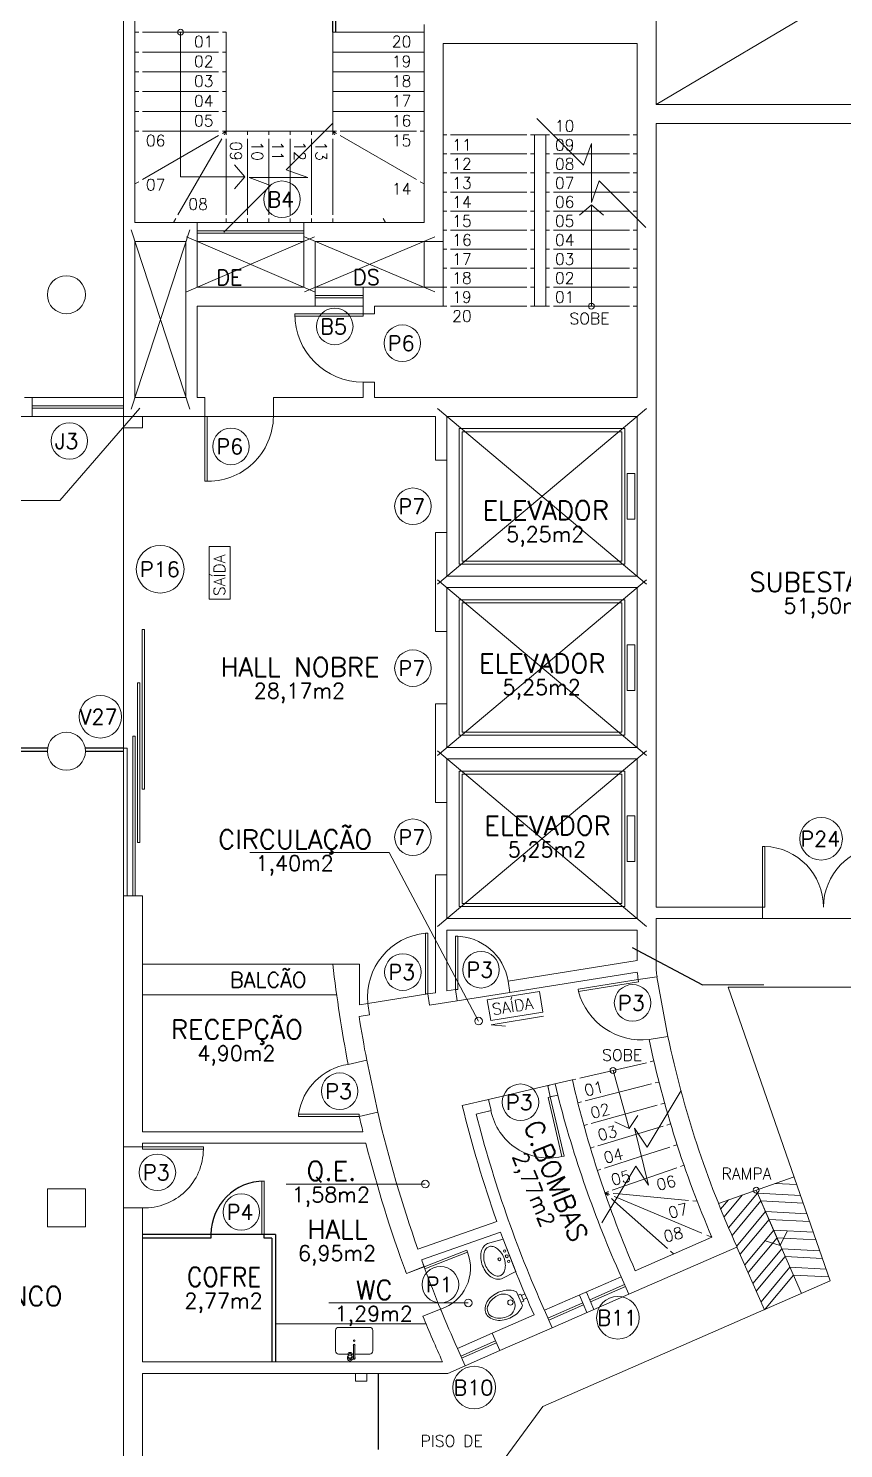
# Model space of a CAD drawing. Extents: x -1057 to 3416, y -340 to 4111.
# Drawn here: x -229.51 to -218.8, y 474.13 to 492.8 of the extents above; entities that cross this region are included whole.
import ezdxf
from ezdxf.enums import TextEntityAlignment as Align

# ---------------------------------------------------------------- set-up
doc = ezdxf.new("R2010")
doc.units = 0
doc.header["$LTSCALE"] = 50
for name, pattern in [('CONTINU', [0]), ('DASHDOT', [1, 0.5, -0.25, 0, -0.25]), ('HIDDEN', [9.525, 6.35, -3.175])]:
    doc.linetypes.add(name, pattern=pattern)
doc.layers.add('0.1', color=8, linetype='Continuous', lineweight=13)
doc.styles.add('80X50', font='romans.shx')
doc.styles.get("Standard").update_dxf_attribs({"font": 'romans.shx'})

# ---------------------------------------------------------------- blocks, each defined once
blk = doc.blocks.new('P60 - parede 25cm')
blk.add_lwpolyline([(-0.725, 0.57), (-0.125, 0.57), (-0.125, 0.6), (-0.725, 0.6)], close=True)
for points in [[(-0.125, 0.63), (-0.125, 0.6), (0.125, 0.6), (0.125, 0.63)], [(-0.125, -0.03), (-0.125, 0), (0.125, 0), (0.125, -0.03)]]:
    blk.add_lwpolyline(points)
at = {"color": 8}
blk.add_arc((-0.154, 0.57), 0.571, 180, 272.8975, dxfattribs=at)
blk = doc.blocks.new('P90 - parede 25cm')
for points in [[(-0.125, 0.93), (-0.125, 0.9), (0.125, 0.9), (0.125, 0.93)], [(-0.125, -0.03), (-0.125, 0), (0.125, 0), (0.125, -0.03)]]:
    blk.add_lwpolyline(points)
blk.add_lwpolyline([(-0.975, 0.03), (-0.125, 0.03), (-0.125, 0), (-0.975, 0)], close=True)
at = {"color": 8}
blk.add_arc((-0.117, 0.042), 0.859, 90.5007, 182.7724, dxfattribs=at)
blk = doc.blocks.new('P80 - parede 25cm')
for points in [[(-0.03, -0.125), (0, -0.125), (0, 0.125), (-0.03, 0.125)], [(0.83, -0.125), (0.8, -0.125), (0.8, 0.125), (0.83, 0.125)]]:
    blk.add_lwpolyline(points)
blk.add_lwpolyline([(0.77, -0.925), (0.77, -0.125), (0.8, -0.125), (0.8, -0.925)], close=True)
at = {"color": 8}
blk.add_arc((0.774, -0.15), 0.775, 178.1408, 269.6698, dxfattribs=at)
blk = doc.blocks.new('P90')
for points in [[(0.075, 0.93), (0.075, 0.9), (-0.075, 0.9), (-0.075, 0.93)], [(0.075, -0.03), (0.075, 0), (-0.075, 0), (-0.075, -0.03)]]:
    blk.add_lwpolyline(points)
blk.add_lwpolyline([(0.975, 0.87), (0.075, 0.87), (0.075, 0.9), (0.975, 0.9)], close=True)
at = {"color": 8}
blk.add_arc((0.075, 0.9), 0.9, 270, 0, dxfattribs=at)
blk = doc.blocks.new('P80')
for points in [[(0, 0.86), (0, 0.83), (0.15, 0.83), (0.15, 0.86)], [(0, 0), (0, 0.03), (0.15, 0.03), (0.15, 0)]]:
    blk.add_lwpolyline(points)
blk.add_lwpolyline([(-0.8, 0.06), (0, 0.06), (0, 0.03), (-0.8, 0.03)], close=True)
at = {"color": 8}
blk.add_arc((-0.025, 0.056), 0.775, 88.1408, 179.6698, dxfattribs=at)
blk = doc.blocks.new('Cuba-emp')
blk.add_lwpolyline([(0.21, 0.248), (0, 0.227), (0, -0.227), (0.21, -0.248, 0.137816), (0.271, -0.231, 0.107041), (0.329, -0.176, 0.080751), (0.364, -0.099, 0.068643), (0.378, -0.001, 0.068643), (0.364, 0.098, 0.080751), (0.329, 0.174, 0.107041), (0.271, 0.23, 0.115752), (0.21, 0.248)], format="xyb")
blk.add_lwpolyline([(0.21, 0.205, -0.131827), (0.25, 0.194, -0.106633), (0.297, 0.151, -0.083482), (0.328, 0.087, -0.072232), (0.341, 0, -0.072232), (0.328, -0.087, -0.083482), (0.297, -0.151, -0.106633), (0.25, -0.194, -0.131827), (0.21, -0.205, -0.131827), (0.17, -0.194, -0.106633), (0.123, -0.151, -0.083482), (0.092, -0.087, -0.072232), (0.079, 0, -0.072232), (0.092, 0.087, -0.083482), (0.123, 0.151, -0.106633), (0.17, 0.194, -0.131827)], format="xyb", close=True)
for centre, radius in [((0.037, -0.002), 0.0193), ((0.037, -0.002), 0.0193), ((0.036, 0.071), 0.0155), ((0.14, -0.001), 0.0198), ((0.036, -0.076), 0.0155)]:
    blk.add_circle(centre, radius)
blk = doc.blocks.new('Vaso')
for points in [[(0.03, -0.05), (0.03, 0), (-0.03, 0), (-0.03, -0.05)], [(0.05, -0.09), (0.05, -0.05), (-0.05, -0.05), (-0.05, -0.09)]]:
    blk.add_lwpolyline(points)
for points in [[(0.183, -0.31, -0.071776), (0.168, -0.413, -0.083144), (0.129, -0.494, -0.106699), (0.065, -0.552, -0.132564), (-0.002, -0.57, -0.132564), (-0.069, -0.552, -0.106699), (-0.133, -0.494, -0.083144), (-0.172, -0.413, -0.071776), (-0.187, -0.31, -0.071776), (-0.172, -0.207, -0.083144), (-0.133, -0.126, -0.060171), (-0.1, -0.09), (0.096, -0.09, -0.060171), (0.129, -0.126, -0.083144), (0.168, -0.207, -0.071776)], [(-0.088, -0.497, 0.2474), (0, -0.541, 0.2474), (0.088, -0.497, 0.197858), (0.152, -0.318, 0.418329), (0, -0.168, 0.418329), (-0.152, -0.318, 0.197858)]]:
    blk.add_lwpolyline(points, format="xyb", close=True)
blk.add_circle((-0.002, -0.22), 0.0352)
blk = doc.blocks.new('ÁREA')
for p in [(0.00005, 0.00376), (0, 0)]:
    blk.add_attdef('COMPARTIMENTO', text='', height=0.0025).set_placement(p, align=Align.CENTER)
at = {"color": 1}
for p in [(-0.00005, -0.00376), (-0.0001, -0.00752)]:
    blk.add_attdef('ÁREA', text='', height=0.002, dxfattribs=at).set_placement(p, align=Align.CENTER)
blk = doc.blocks.new('PIA')
for p, q in [((0, 0.245), (0.044, 0.245)), ((0.01, 0.23), (0.01, 0.06)), ((0.01, 0.215), (0.031, 0.215)), ((0.03, 0.175), (0.01, 0.175))]:
    blk.add_line(p, q)
blk.add_lwpolyline([(-0.01, 0.23), (-0.01, 0.06)])
for points in [[(0.08, 0.173), (0.08, 0.21, 0.133256), (0.078, 0.217, 0.106756), (0.073, 0.223, 0.082828), (0.065, 0.227, 0.071352), (0.055, 0.228, 0.071352), (0.045, 0.227, 0.082828), (0.037, 0.223, 0.106756), (0.032, 0.217, 0.133256), (0.03, 0.21), (0.03, 0.173)], [(-0.01, 0.175), (-0.205, 0.175, 0.414214), (-0.245, 0.135), (-0.245, -0.135, 0.414214), (-0.205, -0.175), (0.205, -0.175, 0.414214), (0.245, -0.135), (0.245, 0.135, 0.414214), (0.205, 0.175), (0.08, 0.175)]]:
    blk.add_lwpolyline(points, format="xyb")
blk.add_lwpolyline([(0.03, 0.173, 0.133256), (0.032, 0.166, 0.106756), (0.037, 0.16, 0.082828), (0.045, 0.157, 0.071352), (0.055, 0.155, 0.071352), (0.065, 0.157, 0.082828), (0.073, 0.16, 0.106756), (0.078, 0.166, 0.133256), (0.08, 0.173, 0.133256), (0.078, 0.179, 0.106756), (0.073, 0.185, 0.082828), (0.065, 0.189, 0.071352), (0.055, 0.19, 0.071352), (0.045, 0.189, 0.082828), (0.037, 0.185, 0.106756), (0.032, 0.179, 0.133256)], format="xyb", close=True)
at = {"color": 8}
for points in [[(0.046, 0.245, 0.263265), (0.037, 0.23), (0.037, 0.223)], [(0.073, 0.223), (0.073, 0.23, 0.546464), (0.048, 0.246, 0.546464)]]:
    blk.add_lwpolyline(points, format="xyb", dxfattribs=at)
blk.add_lwpolyline([(0.062, 0.165, 0.133256), (0.062, 0.167, 0.106756), (0.06, 0.169, 0.082828), (0.058, 0.17, 0.071352), (0.055, 0.171, 0.071352), (0.052, 0.17, 0.082828), (0.05, 0.169, 0.106756), (0.048, 0.167, 0.133256), (0.047, 0.165, 0.133256), (0.048, 0.163, 0.106756), (0.05, 0.162, 0.082828), (0.052, 0.16, 0.071352), (0.055, 0.16, 0.071352), (0.058, 0.16, 0.082828), (0.06, 0.162, 0.106756), (0.062, 0.163, 0.133256)], format="xyb", close=True, dxfattribs=at)
blk.add_circle((0, 0), 0.01)
for centre, radius, start, end in [((0, 0.23), 0.015, 311.8103, 228.1897), ((0, 0.23), 0.01, 0.0002, 180.0002), ((0.044, 0.255), 0.01, 270, 294.62), ((0, 0.06), 0.01, 180.0001, 0.0001)]:
    blk.add_arc(centre, radius, start, end)
for centre, radius, start, end in [((0.055, 0.23), 0.035, 315.5847, 154.6231), ((0.055, 0.23), 0.035, 205.3769, 224.4153), ((0, 0.06), 0.0125, 143.1301, 36.8699)]:
    blk.add_arc(centre, radius, start, end, dxfattribs=at)

msp = doc.modelspace()

# ---------------------------------------------------------------- linework, layer by layer
at = {"layer": '0.1', "color": 8, "linetype": 'DASHDOT', "ltscale": 0.3}
for p, q in [((-216.218, 494.8), (-221.263, 491.8)), ((-228.163, 490.154), (-227.392, 487.796)), ((-228.163, 487.796), (-227.392, 490.154)), ((-227.433, 489.34), (-225.753, 490.06)), ((-227.433, 490.06), (-225.753, 489.34)), ((-225.886, 489.34), (-224.17, 490.06)), ((-225.886, 490.06), (-224.17, 489.34)), ((-224.138, 487.805), (-221.388, 485.495)), ((-224.138, 485.495), (-221.388, 487.805)), ((-224.138, 485.555), (-221.388, 483.245)), ((-224.138, 483.245), (-221.388, 485.555)), ((-224.138, 483.305), (-221.388, 480.995)), ((-224.138, 480.995), (-221.388, 483.305))]:
    msp.add_line(p, q, dxfattribs=at)
at = {"layer": '0.1', "color": 7}
for p, q in [((-221.263, 494.1), (-221.263, 491.8)), ((-228.263, 493.524), (-228.263, 487.7)), ((-228.113, 493.524), (-228.113, 490.25)), ((-224.313, 492.85), (-224.313, 490.25)), ((-221.513, 492.6), (-224.063, 492.6)), ((-224.063, 492.6), (-224.063, 489.15)), ((-221.513, 492.6), (-221.513, 487.95)), ((-221.263, 491.8), (-215.113, 491.8)), ((-221.263, 491.55), (-216.263, 491.55)), ((-221.263, 491.55), (-221.263, 481.25)), ((-222.863, 491.4), (-222.863, 489.15)), ((-222.663, 491.4), (-222.863, 491.4)), ((-222.713, 491.4), (-222.713, 489.15)), ((-228.113, 490.25), (-227.293, 490.25)), ((-227.293, 490.25), (-227.293, 489.4)), ((-225.893, 490.25), (-225.893, 489.4)), ((-225.893, 490.25), (-224.313, 490.25)), ((-228.113, 490), (-227.443, 490)), ((-228.113, 490), (-228.113, 487.95)), ((-227.443, 490), (-227.443, 487.95)), ((-225.743, 490), (-224.063, 490)), ((-225.743, 490), (-225.743, 489.15)), ((-224.313, 490), (-224.313, 489.4)), ((-227.293, 489.4), (-225.893, 489.4)), ((-225.113, 489.4), (-225.113, 489.05)), ((-225.113, 489.4), (-224.063, 489.4)), ((-227.293, 489.15), (-227.293, 487.95)), ((-227.293, 489.15), (-225.743, 489.15)), ((-225.113, 489.05), (-224.963, 489.05)), ((-224.963, 489.15), (-224.963, 489.05)), ((-224.963, 489.15), (-224.063, 489.15)), ((-222.863, 489.15), (-222.713, 489.15)), ((-224.963, 488.15), (-225.113, 488.15)), ((-225.113, 488.15), (-225.113, 487.95)), ((-224.963, 488.15), (-224.963, 487.95)), ((-228.113, 487.95), (-227.443, 487.95)), ((-227.293, 487.95), (-227.193, 487.95)), ((-227.193, 487.95), (-227.193, 487.7)), ((-226.293, 487.7), (-226.293, 487.95)), ((-226.293, 487.95), (-225.113, 487.95)), ((-224.963, 487.95), (-221.513, 487.95)), ((-228.263, 487.7), (-227.193, 487.7)), ((-226.293, 487.7), (-224.163, 487.7)), ((-224.163, 487.7), (-224.163, 487.125)), ((-224.013, 487.7), (-224.013, 487.125)), ((-224.013, 487.7), (-221.513, 487.7)), ((-221.513, 487.7), (-221.513, 485.6)), ((-224.163, 487.125), (-224.013, 487.125)), ((-224.013, 486.175), (-224.163, 486.175)), ((-224.163, 486.175), (-224.163, 484.875)), ((-224.013, 486.175), (-224.013, 485.6)), ((-224.013, 485.6), (-221.513, 485.6)), ((-224.013, 485.45), (-221.513, 485.45)), ((-224.013, 485.45), (-224.013, 484.875)), ((-221.513, 485.45), (-221.513, 483.35)), ((-224.163, 484.875), (-224.013, 484.875)), ((-224.013, 483.925), (-224.163, 483.925)), ((-224.163, 483.925), (-224.163, 482.625)), ((-224.013, 483.925), (-224.013, 483.35)), ((-224.013, 483.35), (-221.513, 483.35)), ((-224.013, 483.2), (-221.513, 483.2)), ((-224.013, 483.2), (-224.013, 482.625)), ((-221.513, 483.2), (-221.513, 481.1)), ((-224.163, 482.625), (-224.013, 482.625)), ((-224.013, 481.675), (-224.163, 481.675)), ((-224.163, 481.675), (-224.163, 480.126)), ((-224.013, 481.675), (-224.013, 481.1)), ((-228.013, 481.4), (-228.263, 481.4)), ((-228.263, 481.4), (-228.263, 478.1)), ((-228.013, 481.4), (-228.013, 478.3)), ((-219.863, 481.25), (-221.263, 481.25)), ((-219.863, 481.25), (-219.863, 481.1)), ((-224.013, 481.1), (-221.513, 481.1)), ((-221.263, 481.1), (-221.263, 480.416)), ((-219.863, 481.1), (-221.263, 481.1)), ((-224.013, 480.95), (-221.513, 480.95)), ((-224.013, 480.95), (-224.013, 480.15)), ((-221.513, 480.95), (-221.513, 480.55)), ((-225.512, 480.5), (-225.163, 480.5)), ((-225.163, 480.5), (-225.163, 479.966)), ((-223.208, 480.279), (-221.513, 480.55)), ((-223.184, 480.131), (-223.208, 480.279)), ((-223.184, 480.131), (-221.513, 480.398)), ((-221.498, 480.299), (-221.251, 480.337)), ((-224.263, 480.11), (-224.163, 480.126)), ((-224.263, 480.11), (-224.239, 479.962)), ((-224.013, 480.15), (-223.899, 480.168)), ((-223.876, 480.02), (-223.899, 480.168)), ((-225.163, 479.966), (-225.053, 479.984)), ((-225.053, 479.984), (-225.029, 479.836)), ((-224.239, 479.962), (-223.876, 480.02)), ((-225.166, 479.814), (-225.029, 479.836)), ((-221.356, 479.512), (-221.108, 479.549)), ((-225.31, 479.185), (-225.066, 479.242)), ((-222.364, 478.98), (-222.687, 478.905)), ((-222.653, 478.758), (-222.687, 478.905)), ((-222.556, 478.781), (-222.653, 478.758)), ((-222.556, 478.781), (-222.59, 478.927)), ((-223.466, 478.723), (-223.81, 478.643)), ((-223.432, 478.577), (-223.466, 478.723)), ((-225.164, 478.5), (-224.92, 478.557)), ((-223.432, 478.577), (-223.627, 478.532)), ((-225.116, 478.3), (-228.013, 478.3)), ((-228.013, 478.1), (-228.263, 478.1)), ((-228.013, 478.15), (-228.013, 478.1)), ((-225.078, 478.15), (-228.013, 478.15)), ((-229.263, 477.05), (-229.263, 477.55)), ((-228.763, 477.55), (-229.263, 477.55)), ((-228.763, 477.05), (-228.763, 477.55)), ((-228.263, 477.3), (-228.013, 477.3)), ((-228.263, 477.3), (-228.263, 465.2)), ((-228.013, 477.3), (-228.013, 475.273)), ((-223.357, 477.121), (-224.394, 476.756)), ((-229.263, 477.05), (-228.763, 477.05)), ((-223.306, 476.98), (-224.344, 476.615)), ((-221.538, 476.472), (-220.53, 476.913)), ((-221.621, 476.163), (-220.2, 476.784)), ((-224.311, 476.526), (-224.545, 476.436)), ((-221.721, 476.392), (-221.621, 476.163)), ((-224.328, 475.876), (-224.095, 475.967)), ((-223.416, 475.651), (-222.867, 475.891)), ((-222.729, 475.952), (-222.629, 475.722)), ((-223.416, 475.651), (-223.316, 475.422)), ((-223.316, 475.422), (-222.629, 475.722)), ((-223.875, 475.451), (-223.774, 475.222)), ((-224.069, 475.273), (-228.013, 475.273)), ((-224, 475.123), (-228.013, 475.123)), ((-228.013, 475.123), (-228.013, 468.35)), ((-224, 475.123), (-223.774, 475.222))]:
    msp.add_line(p, q, dxfattribs=at)
at = {"layer": '0.1', "color": 8, "linetype": 'CONTINU', "lineweight": -2}
for p, q in [((-225.513, 492.75), (-225.513, 493.85)), ((-225.473, 492.75), (-225.473, 492.967)), ((-229.259, 483.34), (-233.391, 483.34)), ((-233.388, 483.3), (-229.263, 483.3)), ((-221.576, 480.721), (-220.653, 480.229)), ((-227.113, 476.95), (-228.013, 476.95)), ((-227.113, 476.95), (-227.113, 476.9)), ((-226.263, 476.95), (-227.111, 476.95)), ((-226.413, 476.9), (-226.413, 476.95)), ((-226.263, 476.95), (-226.263, 475.273)), ((-227.113, 476.9), (-228.013, 476.9)), ((-226.313, 476.9), (-226.413, 476.9)), ((-226.313, 476.9), (-226.313, 475.273)), ((-224.913, 474.123), (-224.913, 475.123))]:
    msp.add_line(p, q, dxfattribs=at)
at = {"layer": '0.1', "color": 8}
for p, q in [((-228.113, 492.75), (-228.063, 492.75)), ((-228.013, 492.75), (-227.013, 492.75)), ((-227.513, 492.75), (-227.513, 490.85)), ((-226.963, 492.75), (-226.913, 492.75)), ((-226.913, 492.75), (-226.913, 491.4)), ((-228.113, 492.49), (-228.063, 492.49)), ((-228.013, 492.49), (-227.013, 492.49)), ((-226.963, 492.49), (-226.913, 492.49)), ((-228.113, 492.23), (-228.063, 492.23)), ((-228.013, 492.23), (-227.013, 492.23)), ((-226.963, 492.23), (-226.913, 492.23)), ((-228.113, 491.97), (-228.063, 491.97)), ((-228.013, 491.97), (-227.013, 491.97)), ((-226.963, 491.97), (-226.913, 491.97)), ((-228.113, 491.71), (-228.063, 491.71)), ((-228.013, 491.71), (-227.013, 491.71)), ((-226.963, 491.71), (-226.913, 491.71)), ((-228.113, 491.45), (-228.063, 491.45)), ((-228.013, 491.45), (-227.013, 491.45)), ((-227.013, 491.393), (-228.013, 490.815)), ((-226.97, 491.35), (-227.548, 490.35)), ((-226.913, 491.45), (-226.963, 491.421)), ((-226.963, 491.45), (-225.615, 491.45)), ((-226.913, 491.45), (-226.941, 491.4)), ((-226.913, 491.35), (-226.913, 490.35)), ((-226.633, 491.45), (-226.633, 491.4)), ((-226.633, 491.35), (-226.633, 490.35)), ((-226.353, 491.45), (-226.353, 491.4)), ((-226.353, 491.35), (-226.353, 490.839)), ((-226.073, 491.45), (-226.073, 491.4)), ((-226.073, 491.35), (-226.073, 490.839)), ((-225.793, 491.45), (-225.793, 491.4)), ((-225.793, 491.35), (-225.793, 491.273)), ((-224.063, 491.4), (-224.013, 491.4)), ((-222.913, 491.4), (-222.863, 491.4)), ((-221.563, 491.4), (-221.513, 491.4)), ((-224.063, 491.15), (-224.013, 491.15)), ((-222.913, 491.15), (-222.863, 491.15)), ((-222.713, 491.15), (-222.663, 491.15)), ((-222.613, 491.15), (-222.363, 491.15)), ((-221.563, 491.15), (-221.513, 491.15)), ((-226.669, 490.85), (-226.803, 491.008)), ((-228.063, 490.786), (-228.113, 490.757)), ((-226.669, 490.85), (-227.513, 490.85)), ((-226.669, 490.85), (-226.803, 490.693)), ((-224.063, 490.9), (-224.013, 490.9)), ((-222.913, 490.9), (-222.863, 490.9)), ((-222.713, 490.9), (-222.663, 490.9)), ((-222.613, 490.9), (-222.113, 490.9)), ((-221.563, 490.9), (-221.513, 490.9)), ((-224.063, 490.65), (-224.013, 490.65)), ((-222.913, 490.65), (-222.863, 490.65)), ((-222.713, 490.65), (-222.663, 490.65)), ((-222.613, 490.65), (-221.863, 490.65)), ((-221.563, 490.65), (-221.513, 490.65)), ((-224.063, 490.4), (-224.013, 490.4)), ((-222.913, 490.4), (-222.863, 490.4)), ((-222.713, 490.4), (-222.663, 490.4)), ((-222.613, 490.4), (-221.613, 490.4)), ((-222.113, 490.482), (-222.27, 490.347)), ((-222.113, 489.15), (-222.113, 490.482)), ((-222.113, 490.482), (-221.955, 490.347)), ((-221.563, 490.4), (-221.513, 490.4)), ((-227.577, 490.3), (-227.605, 490.25)), ((-227.293, 490.25), (-225.893, 490.25)), ((-226.913, 490.3), (-226.913, 490.25)), ((-226.633, 490.3), (-226.633, 490.25)), ((-226.353, 490.3), (-226.353, 490.25)), ((-226.073, 490.3), (-226.073, 490.25)), ((-225.793, 490.3), (-225.793, 490.25)), ((-227.293, 490.14), (-225.893, 490.14)), ((-227.293, 490.11), (-225.893, 490.11)), ((-227.293, 490), (-225.893, 490)), ((-224.063, 490.15), (-224.013, 490.15)), ((-224.063, 490), (-224.063, 489.15)), ((-222.913, 490.15), (-222.863, 490.15)), ((-222.713, 490.15), (-222.663, 490.15)), ((-222.613, 490.15), (-221.613, 490.15)), ((-221.563, 490.15), (-221.513, 490.15)), ((-224.063, 489.9), (-224.013, 489.9)), ((-222.913, 489.9), (-222.863, 489.9)), ((-222.713, 489.9), (-222.663, 489.9)), ((-222.613, 489.9), (-221.613, 489.9)), ((-221.563, 489.9), (-221.513, 489.9)), ((-224.063, 489.65), (-224.013, 489.65)), ((-222.913, 489.65), (-222.863, 489.65)), ((-222.713, 489.65), (-222.663, 489.65)), ((-222.613, 489.65), (-221.613, 489.65)), ((-221.563, 489.65), (-221.513, 489.65)), ((-225.743, 489.4), (-225.113, 489.4)), ((-225.743, 489.29), (-225.113, 489.29)), ((-225.743, 489.26), (-225.113, 489.26)), ((-224.063, 489.4), (-224.013, 489.4)), ((-222.913, 489.4), (-222.863, 489.4)), ((-222.713, 489.4), (-222.663, 489.4)), ((-222.613, 489.4), (-221.613, 489.4)), ((-221.563, 489.4), (-221.513, 489.4)), ((-225.893, 489.15), (-225.113, 489.15)), ((-224.063, 489.15), (-224.013, 489.15)), ((-222.913, 489.15), (-222.863, 489.15)), ((-222.713, 489.15), (-222.663, 489.15)), ((-222.613, 489.15), (-221.613, 489.15)), ((-221.563, 489.15), (-221.513, 489.15)), ((-228.263, 487.95), (-229.563, 487.95)), ((-229.463, 487.95), (-229.463, 487.7)), ((-229.463, 487.84), (-228.263, 487.84)), ((-228.263, 487.81), (-229.463, 487.81)), ((-228.263, 487.7), (-243.763, 487.7)), ((-228.263, 487.7), (-228.263, 481.4)), ((-227.193, 487.7), (-226.293, 487.7)), ((-224.013, 487.125), (-224.013, 486.175)), ((-224.013, 483.925), (-224.013, 484.875)), ((-228.263, 483.34), (-228.213, 483.34)), ((-228.213, 483.34), (-228.213, 481.4)), ((-224.013, 481.675), (-224.013, 482.625)), ((-218.263, 481.1), (-219.863, 481.1)), ((-225.512, 480.5), (-228.013, 480.5)), ((-221.251, 480.337), (-221.108, 479.549)), ((-225.461, 480.1), (-228.013, 480.1)), ((-224.263, 480.11), (-225.053, 479.984)), ((-223.184, 480.131), (-223.876, 480.02)), ((-220.317, 480.2), (-209.863, 480.2)), ((-220.317, 480.2), (-218.973, 476.338)), ((-224.92, 478.557), (-225.066, 479.242)), ((-221.829, 479.105), (-221.617, 478.342)), ((-223.466, 478.723), (-222.687, 478.905)), ((-221.617, 478.342), (-221.805, 478.43)), ((-221.617, 478.342), (-221.501, 478.514)), ((-228.263, 478.1), (-228.263, 477.3)), ((-219.947, 477.532), (-219.63, 476.806)), ((-219.63, 476.806), (-219.539, 476.993)), ((-219.63, 476.806), (-219.828, 476.867)), ((-221.721, 476.392), (-222.729, 475.952)), ((-222.753, 474.686), (-218.973, 476.338)), ((-221.621, 476.163), (-222.629, 475.722)), ((-222.179, 476.192), (-222.079, 475.963)), ((-221.677, 476.291), (-222.135, 476.091)), ((-221.665, 476.264), (-222.123, 476.064)), ((-222.227, 476.051), (-222.685, 475.851)), ((-222.215, 476.023), (-222.673, 475.823)), ((-222.271, 476.152), (-222.171, 475.923)), ((-224.285, 475.773), (-226.263, 475.773)), ((-223.416, 475.651), (-223.875, 475.451)), ((-223.372, 475.55), (-223.831, 475.35)), ((-223.36, 475.523), (-223.819, 475.323)), ((-223.316, 475.422), (-223.774, 475.222))]:
    msp.add_line(p, q, dxfattribs=at)
at = {"layer": '0.1', "color": 8, "linetype": 'DASHDOT', "ltscale": 0.2}
for p, q in [((-225.513, 492.75), (-225.513, 491.4)), ((-225.513, 492.75), (-224.313, 492.75)), ((-225.513, 492.49), (-224.313, 492.49)), ((-225.513, 492.23), (-224.313, 492.23)), ((-225.513, 491.97), (-224.313, 491.97)), ((-225.513, 491.71), (-224.313, 491.71)), ((-225.615, 491.45), (-225.463, 491.45)), ((-225.513, 491.45), (-225.484, 491.4)), ((-225.513, 491.45), (-225.463, 491.421)), ((-225.513, 491.35), (-225.513, 490.35)), ((-225.413, 491.45), (-224.413, 491.45)), ((-225.413, 491.393), (-224.413, 490.815)), ((-224.363, 491.45), (-224.313, 491.45)), ((-223.963, 491.4), (-222.963, 491.4)), ((-222.613, 491.4), (-221.613, 491.4)), ((-225.793, 491.273), (-225.793, 490.35)), ((-223.963, 491.15), (-222.963, 491.15)), ((-222.363, 491.15), (-221.613, 491.15)), ((-226.353, 490.839), (-226.353, 490.35)), ((-226.073, 490.839), (-226.073, 490.35)), ((-224.363, 490.786), (-224.313, 490.757)), ((-223.963, 490.9), (-222.963, 490.9)), ((-222.113, 490.9), (-221.613, 490.9)), ((-223.963, 490.65), (-222.963, 490.65)), ((-221.863, 490.65), (-221.613, 490.65)), ((-223.963, 490.4), (-222.963, 490.4)), ((-225.513, 490.3), (-225.513, 490.25)), ((-224.849, 490.3), (-224.82, 490.25)), ((-223.963, 490.15), (-222.963, 490.15)), ((-223.963, 489.9), (-222.963, 489.9)), ((-223.963, 489.65), (-222.963, 489.65)), ((-223.963, 489.4), (-222.963, 489.4)), ((-223.963, 489.15), (-222.963, 489.15)), ((-221.083, 478.098), (-221.456, 477.977)), ((-221.688, 477.585), (-220.991, 477.825)), ((-221.75, 477.481), (-220.835, 477.397)), ((-221.808, 477.384), (-221.115, 476.766)), ((-221.779, 477.433), (-220.662, 476.968))]:
    msp.add_line(p, q, dxfattribs=at)
at = {"layer": '0.1', "color": 8, "linetype": 'CONTINU'}
for p, q in [((-228.047, 487.81), (-229.101, 486.595)), ((-229.101, 486.595), (-230.201, 486.595)), ((-224.772, 481.97), (-226.602, 481.97)), ((-224.772, 481.97), (-223.595, 479.754)), ((-219.848, 480.229), (-220.653, 480.229)), ((-222.743, 479.816), (-223.429, 479.706)), ((-223.429, 479.706), (-223.241, 479.685)), ((-222.267, 479.002), (-221.39, 479.207)), ((-221.342, 479.218), (-221.293, 479.23)), ((-222.364, 478.98), (-222.316, 478.991)), ((-222.194, 478.705), (-221.322, 478.928)), ((-221.274, 478.94), (-221.225, 478.952)), ((-222.291, 478.68), (-222.243, 478.693)), ((-222.115, 478.409), (-221.248, 478.649)), ((-221.2, 478.663), (-221.152, 478.676)), ((-221.12, 478.387), (-221.072, 478.402)), ((-222.212, 478.382), (-222.163, 478.395)), ((-222.03, 478.114), (-221.168, 478.373)), ((-222.126, 478.085), (-222.078, 478.1)), ((-220.987, 478.129), (-221.035, 478.113)), ((-221.456, 477.977), (-221.939, 477.821)), ((-220.944, 477.842), (-220.897, 477.858)), ((-221.987, 477.806), (-222.034, 477.791)), ((-220.444, 477.358), (-219.449, 477.705)), ((-224.297, 477.612), (-226.127, 477.612)), ((-221.936, 477.498), (-221.889, 477.515)), ((-221.936, 477.498), (-221.875, 477.473)), ((-221.936, 477.498), (-221.882, 477.493)), ((-221.936, 477.498), (-221.894, 477.46)), ((-221.842, 477.531), (-221.688, 477.585)), ((-221.827, 477.488), (-221.75, 477.481)), ((-220.372, 477.177), (-220.129, 477.468)), ((-220.31, 477.036), (-219.929, 477.493)), ((-219.947, 477.532), (-219.352, 476.172)), ((-219.365, 477.463), (-219.929, 477.493)), ((-219.414, 477.604), (-219.697, 477.618)), ((-221.851, 477.422), (-221.808, 477.384)), ((-221.812, 477.447), (-221.779, 477.433)), ((-220.78, 477.392), (-220.724, 477.386)), ((-220.416, 477.28), (-220.313, 477.404)), ((-220.265, 476.934), (-219.885, 477.39)), ((-219.329, 477.361), (-219.885, 477.39)), ((-220.204, 476.793), (-219.823, 477.249)), ((-220.159, 476.69), (-219.778, 477.147)), ((-219.28, 477.221), (-219.823, 477.249)), ((-219.245, 477.119), (-219.778, 477.147)), ((-220.596, 476.94), (-220.53, 476.913)), ((-220.097, 476.549), (-219.717, 477.005)), ((-219.196, 476.978), (-219.717, 477.005)), ((-221.074, 476.729), (-221.033, 476.693)), ((-220.2, 476.784), (-219.839, 475.959)), ((-220.052, 476.447), (-219.672, 476.903)), ((-219.991, 476.305), (-219.61, 476.762)), ((-219.161, 476.877), (-219.672, 476.903)), ((-219.112, 476.736), (-219.61, 476.762)), ((-219.946, 476.203), (-219.565, 476.659)), ((-219.076, 476.634), (-219.565, 476.659)), ((-219.884, 476.062), (-219.504, 476.518)), ((-219.839, 475.959), (-219.459, 476.416)), ((-219.027, 476.494), (-219.504, 476.518)), ((-218.992, 476.392), (-219.459, 476.416)), ((-223.732, 476.049), (-225.562, 476.049)), ((-222.753, 474.686), (-224.163, 472.773))]:
    msp.add_line(p, q, dxfattribs=at)
at = {"layer": '0.1', "color": 8, "linetype": 'HIDDEN', "ltscale": 0.02}
for p, q in [((-228.263, 487.55), (-228.013, 487.55)), ((-228.013, 487.55), (-228.013, 487.7)), ((-225.213, 475.123), (-225.213, 475.023)), ((-225.063, 475.123), (-225.063, 475.023)), ((-225.213, 475.023), (-225.063, 475.023))]:
    msp.add_line(p, q, dxfattribs=at)
at = {"layer": '0.1', "color": 8}
for points in [[(-226.943, 490.123), (-226.33, 490.735), (-226.613, 490.839), (-225.841, 490.839), (-226.124, 490.942), (-225.511, 491.555)], [(-222.829, 491.616), (-222.216, 491.004), (-222.113, 491.286), (-222.113, 490.514), (-222.009, 490.797), (-221.397, 490.184)], [(-220.933, 478.84), (-221.379, 478.098), (-221.548, 478.347), (-221.361, 477.598), (-221.53, 477.847), (-221.976, 477.104)]]:
    msp.add_lwpolyline(points, dxfattribs=at)
for points in [[(-223.853, 487.54), (-221.673, 487.54), (-221.673, 485.76), (-223.853, 485.76)], [(-223.813, 487.5), (-221.713, 487.5), (-221.713, 485.8), (-223.813, 485.8)], [(-221.643, 486.95), (-221.543, 486.95), (-221.543, 486.35), (-221.643, 486.35)], [(-223.853, 485.29), (-221.673, 485.29), (-221.673, 483.51), (-223.853, 483.51)], [(-223.813, 485.25), (-221.713, 485.25), (-221.713, 483.55), (-223.813, 483.55)], [(-228.018, 482.8), (-227.988, 482.8), (-227.988, 484.9), (-228.018, 484.9)], [(-221.643, 484.7), (-221.543, 484.7), (-221.543, 484.1), (-221.643, 484.1)], [(-228.078, 482.1), (-228.048, 482.1), (-228.048, 484.2), (-228.078, 484.2)], [(-228.138, 481.4), (-228.108, 481.4), (-228.108, 483.5), (-228.138, 483.5)], [(-223.853, 483.04), (-221.673, 483.04), (-221.673, 481.26), (-223.853, 481.26)], [(-223.813, 483), (-221.713, 483), (-221.713, 481.3), (-223.813, 481.3)], [(-221.643, 482.45), (-221.543, 482.45), (-221.543, 481.85), (-221.643, 481.85)], [(-219.863, 481.25), (-219.833, 481.25), (-219.833, 482.05), (-219.863, 482.05)], [(-224.263, 480.11), (-224.293, 480.11), (-224.293, 480.91), (-224.263, 480.91)], [(-223.899, 480.168), (-223.869, 480.168), (-223.869, 480.868), (-223.899, 480.868)], [(-221.498, 480.299), (-221.493, 480.27), (-222.283, 480.143), (-222.288, 480.173)], [(-225.164, 478.5), (-225.164, 478.53), (-225.964, 478.53), (-225.964, 478.5)], [(-226.413, 476.95), (-226.443, 476.95), (-226.443, 477.65), (-226.413, 477.65)]]:
    msp.add_lwpolyline(points, close=True, dxfattribs=at)
at = {"layer": '0.1', "color": 8, "linetype": 'CONTINU'}
for points in [[(-226.862, 485.299), (-226.862, 485.993), (-227.137, 485.993), (-227.137, 485.299)], [(-223.437, 479.761), (-222.752, 479.87), (-222.796, 480.142), (-223.481, 480.032)]]:
    msp.add_lwpolyline(points, close=True, dxfattribs=at)
at = {"layer": '0.1', "color": 8, "linetype": 'CONTINU', "lineweight": -2}
for points in [[(-228.263, 483.34), (-228.766, 483.34)], [(-228.763, 483.3), (-228.263, 483.3)]]:
    msp.add_lwpolyline(points, dxfattribs=at)
at = {"layer": '0.1', "color": 8}
for centre, radius in [((-227.513, 492.75), 0.0387), ((-226.18, 490.555), 0.24), ((-225.486, 488.883), 0.24), ((-222.113, 489.15), 0.0387), ((-224.598, 488.663), 0.24), ((-228.974, 487.378), 0.24), ((-226.85, 487.306), 0.24), ((-224.459, 486.52), 0.24), ((-227.781, 485.692), 0.314), ((-224.459, 484.392), 0.24), ((-228.567, 483.754), 0.28), ((-224.459, 482.17), 0.24), ((-219.094, 482.15), 0.28), ((-223.564, 480.428), 0.24), ((-224.591, 480.397), 0.24), ((-221.572, 479.993), 0.24), ((-225.421, 478.832), 0.24), ((-221.829, 479.105), 0.0387), ((-223.045, 478.687), 0.24), ((-227.817, 477.765), 0.24), ((-226.715, 477.244), 0.24), ((-219.947, 477.532), 0.0387), ((-224.097, 476.29), 0.24), ((-221.765, 475.855), 0.28), ((-223.654, 474.937), 0.28)]:
    msp.add_circle(centre, radius, dxfattribs=at)
at = {"layer": '0.1', "color": 7}
for centre in [(-229.013, 489.3), (-229.013, 483.3)]:
    msp.add_circle(centre, 0.25, dxfattribs=at)
at = {"layer": '0.1', "color": 8, "linetype": 'CONTINU'}
for centre in [(-223.595, 479.754), (-224.297, 477.612), (-223.732, 476.049)]:
    msp.add_circle(centre, 0.0498, dxfattribs=at)
at = {"layer": '0.1', "color": 8}
for centre, radius, start, end in [((-219.863, 481.25), 0.8, 0, 87.8509), ((-218.263, 481.25), 0.8, 92.1491, 180), ((-224.209, 480.067), 0.847, 95.6435, 185.63), ((-221.451, 480.368), 0.862, 195.1324, 276.3696), ((-225.183, 478.404), 0.791, 99.2214, 170.8466), ((-208.05, 482.508), 17.327, 200.2159, 202.2005)]:
    msp.add_arc(centre, radius, start, end, dxfattribs=at)
at = {"layer": '0.1', "color": 8, "linetype": 'CONTINU'}
msp.add_arc((-223.899, 480.168), 0.7, 9.0903, 90, dxfattribs=at)
at = {"layer": '0.1', "color": 7}
for centre, radius, start, end in [((-208.05, 482.508), 17.577, 186.5596, 190.8982), ((-207.929, 482.346), 13.722, 188.1592, 188.5768), ((-207.929, 482.346), 13.472, 188.2347, 188.5768), ((-208.05, 482.508), 17.327, 188.946, 190.8652), ((-207.929, 482.346), 13.472, 191.9812, 204.3831), ((-207.929, 482.346), 13.722, 191.9191, 203.3251), ((-207.929, 482.346), 14.822, 193.1267, 203.346), ((-208.05, 482.508), 14.977, 194.4097, 204.1022), ((-208.05, 482.508), 16.227, 193.7791, 199.3892), ((-208.05, 482.508), 17.577, 193.1806, 193.8511), ((-208.05, 482.508), 17.327, 193.1806, 199.3892), ((-208.05, 482.508), 16.077, 194.3201, 204.0684), ((-208.05, 482.508), 17.577, 194.3552, 200.2111), ((-208.05, 482.508), 16.227, 199.9188, 204.0641), ((-208.05, 482.508), 17.327, 199.8852, 200.197), ((-208.05, 482.508), 17.577, 202.1676, 204.3064), ((-208.05, 482.508), 17.327, 202.2005, 204.0351)]:
    msp.add_arc(centre, radius, start, end, dxfattribs=at)
at = {"layer": '0.1', "color": 8, "linetype": 'CONTINU', "lineweight": -2}
msp.add_arc((-226.413, 476.95), 0.7, 90, 180, dxfattribs=at)

# ---------------------------------------------------------------- block references
at = {"layer": '0.1', "color": 8, "xscale": -1}
msp.add_blockref('P90', (-225.038, 488.15), dxfattribs=at)
for name, p, rotation in [('P90 - parede 25cm', (-227.193, 487.825), 270), ('P60 - parede 25cm', (-224.211, 475.921), 21.18935630658316)]:
    msp.add_blockref(name, p, dxfattribs=dict(at, rotation=rotation))
at = {"layer": '0.1', "color": 8}
ref = msp.add_blockref('ÁREA', (-222.714, 486.34), dxfattribs=dict(at, xscale=133.3333333333333, yscale=133.3333333333333, zscale=133.3333333333333))
ref.add_attrib('COMPARTIMENTO', 'ELEVADOR', dxfattribs={"layer": '0', "color": 3, "height": 0.25}).set_placement((-222.714, 486.34), align=Align.CENTER)
ref.add_attrib('ÁREA', '5,25m2', dxfattribs={"layer": '0', "color": 1, "height": 0.2}).set_placement((-222.72, 486.052), align=Align.CENTER)
ref = msp.add_blockref('ÁREA', (-218.981, 485.398), dxfattribs=dict(at, xscale=133.3333333333333, yscale=133.3333333333333, zscale=133.3333333333333))
ref.add_attrib('COMPARTIMENTO', 'SUBESTAÇÃO', dxfattribs={"layer": '0', "color": 3, "height": 0.25}).set_placement((-218.981, 485.398), align=Align.CENTER)
ref.add_attrib('ÁREA', '51,50m2', dxfattribs={"layer": '0', "color": 1, "height": 0.2}).set_placement((-218.988, 485.111), align=Align.CENTER)
ref = msp.add_blockref('ÁREA', (-222.761, 484.33), dxfattribs=dict(at, xscale=133.3333333333333, yscale=133.3333333333333, zscale=133.3333333333333))
ref.add_attrib('COMPARTIMENTO', 'ELEVADOR', dxfattribs={"layer": '0', "color": 3, "height": 0.25}).set_placement((-222.761, 484.33), align=Align.CENTER)
ref.add_attrib('ÁREA', '5,25m2', dxfattribs={"layer": '0', "color": 1, "height": 0.2}).set_placement((-222.767, 484.042), align=Align.CENTER)
ref = msp.add_blockref('ÁREA', (-225.944, 484.283), dxfattribs=dict(at, xscale=133.3333333333333, yscale=133.3333333333333, zscale=133.3333333333333))
ref.add_attrib('COMPARTIMENTO', 'HALL NOBRE', dxfattribs={"layer": '0', "color": 3, "height": 0.25}).set_placement((-225.944, 484.283), align=Align.CENTER)
ref.add_attrib('ÁREA', '28,17m2', dxfattribs={"layer": '0', "color": 1, "height": 0.2}).set_placement((-225.951, 483.995), align=Align.CENTER)
ref = msp.add_blockref('ÁREA', (-226.007, 482.017), dxfattribs=dict(at, xscale=133.3333333333333, yscale=133.3333333333333, zscale=133.3333333333333))
ref.add_attrib('COMPARTIMENTO', 'CIRCULAÇÃO', dxfattribs={"layer": '0', "color": 3, "height": 0.25}).set_placement((-226.007, 482.017), align=Align.CENTER)
ref.add_attrib('ÁREA', '1,40m2', dxfattribs={"layer": '0', "color": 1, "height": 0.2}).set_placement((-226.014, 481.729), align=Align.CENTER)
ref = msp.add_blockref('ÁREA', (-222.69, 482.197), dxfattribs=dict(at, xscale=133.3333333333333, yscale=133.3333333333333, zscale=133.3333333333333))
ref.add_attrib('COMPARTIMENTO', 'ELEVADOR', dxfattribs={"layer": '0', "color": 3, "height": 0.25}).set_placement((-222.69, 482.197), align=Align.CENTER)
ref.add_attrib('ÁREA', '5,25m2', dxfattribs={"layer": '0', "color": 1, "height": 0.2}).set_placement((-222.697, 481.909), align=Align.CENTER)
ref = msp.add_blockref('ÁREA', (-226.772, 479.519), dxfattribs=dict(at, xscale=133.3333333333333, yscale=133.3333333333333, zscale=133.3333333333333))
ref.add_attrib('COMPARTIMENTO', 'RECEPÇÃO', dxfattribs={"layer": '0', "color": 3, "height": 0.25}).set_placement((-226.772, 479.519), align=Align.CENTER)
ref.add_attrib('ÁREA', '4,90m2', dxfattribs={"layer": '0', "color": 1, "height": 0.2}).set_placement((-226.779, 479.231), align=Align.CENTER)
for name, p, rotation in [('P80', (-222.624, 478.765), 103.1000264888937), ('Cuba-emp', (-223.191, 476.674), 201.3479056921175), ('Vaso', (-222.975, 476.14), 293.3472051381825)]:
    msp.add_blockref(name, p, dxfattribs=dict(at, rotation=rotation))
ref = msp.add_blockref('ÁREA', (-222.693, 477.606), dxfattribs=dict(at, xscale=133.3333333333333, yscale=133.3333333333333, zscale=133.3333333333333, rotation=292.020952474905))
ref.add_attrib('COMPARTIMENTO', 'C.BOMBAS', dxfattribs={"layer": '0', "color": 3, "height": 0.25, "rotation": 292.021}).set_placement((-222.693, 477.606), align=Align.CENTER)
ref.add_attrib('ÁREA', '2,77m2', dxfattribs={"layer": '0', "color": 1, "height": 0.2, "rotation": 292.021}).set_placement((-222.962, 477.504), align=Align.CENTER)
at = {"layer": '0.1', "color": 7, "rotation": 89.99999999999999}
msp.add_blockref('P80 - parede 25cm', (-228.138, 477.3), dxfattribs=at)
at = {"layer": '0.1', "color": 8}
ref = msp.add_blockref('ÁREA', (-225.532, 477.66), dxfattribs=dict(at, xscale=133.3333333333333, yscale=133.3333333333333, zscale=133.3333333333333))
ref.add_attrib('COMPARTIMENTO', 'Q.E.', dxfattribs={"layer": '0', "color": 3, "height": 0.25}).set_placement((-225.532, 477.66), align=Align.CENTER)
ref.add_attrib('ÁREA', '1,58m2', dxfattribs={"layer": '0', "color": 1, "height": 0.2}).set_placement((-225.538, 477.372), align=Align.CENTER)
ref = msp.add_blockref('ÁREA', (-225.45, 476.891), dxfattribs=dict(at, xscale=133.3333333333333, yscale=133.3333333333333, zscale=133.3333333333333))
ref.add_attrib('COMPARTIMENTO', 'HALL', dxfattribs={"layer": '0', "color": 3, "height": 0.25}).set_placement((-225.45, 476.891), align=Align.CENTER)
ref.add_attrib('ÁREA', '6,95m2', dxfattribs={"layer": '0', "color": 1, "height": 0.2}).set_placement((-225.456, 476.603), align=Align.CENTER)
ref = msp.add_blockref('ÁREA', (-226.941, 476.266), dxfattribs=dict(at, xscale=133.3333333333333, yscale=133.3333333333333, zscale=133.3333333333333))
ref.add_attrib('COMPARTIMENTO', 'COFRE', dxfattribs={"layer": '0', "color": 3, "height": 0.25, "width": 0.9}).set_placement((-226.941, 476.266), align=Align.CENTER)
ref.add_attrib('ÁREA', '2,77m2', dxfattribs={"layer": '0', "color": 1, "height": 0.2}).set_placement((-226.948, 475.978), align=Align.CENTER)
ref = msp.add_blockref('ÁREA', (-230.816, 476.014), dxfattribs=dict(at, xscale=133.3333333333333, yscale=133.3333333333333, zscale=133.3333333333333))
ref.add_attrib('COMPARTIMENTO', 'ATENDIMENTO BANCO', dxfattribs={"layer": '0', "color": 3, "height": 0.25}).set_placement((-230.816, 476.014), align=Align.CENTER)
ref.add_attrib('ÁREA', '60,86m2', dxfattribs={"layer": '0', "color": 1, "height": 0.2}).set_placement((-230.823, 475.726), align=Align.CENTER)
ref = msp.add_blockref('ÁREA', (-224.967, 476.096), dxfattribs=dict(at, xscale=133.3333333333333, yscale=133.3333333333333, zscale=133.3333333333333))
ref.add_attrib('COMPARTIMENTO', 'WC', dxfattribs={"layer": '0', "color": 3, "height": 0.25}).set_placement((-224.967, 476.096), align=Align.CENTER)
ref.add_attrib('ÁREA', '1,29m2', dxfattribs={"layer": '0', "color": 1, "height": 0.2}).set_placement((-224.974, 475.808), align=Align.CENTER)
at = {"layer": '0.1', "color": 8, "linetype": 'CONTINU', "rotation": 180}
msp.add_blockref('PIA', (-225.231, 475.553), dxfattribs=at)

# ---------------------------------------------------------------- texts
at = {"layer": '0.1', "color": 7, "style": '80X50'}
for s, p in [('01', (-227.337, 492.552)), ('20', (-224.737, 492.552)), ('02', (-227.337, 492.292)), ('19', (-224.737, 492.292)), ('03', (-227.337, 492.032)), ('18', (-224.737, 492.032)), ('04', (-227.337, 491.772)), ('17', (-224.737, 491.772)), ('05', (-227.337, 491.512)), ('16', (-224.737, 491.512)), ('10', (-222.593, 491.444)), ('06', (-227.969, 491.252)), ('15', (-224.737, 491.252)), ('11', (-223.943, 491.194)), ('09', (-222.593, 491.194)), ('12', (-223.943, 490.944)), ('08', (-222.593, 490.944)), ('07', (-227.969, 490.67)), ('14', (-224.737, 490.617)), ('13', (-223.943, 490.694)), ('07', (-222.593, 490.694)), ('08', (-227.411, 490.416)), ('14', (-223.943, 490.444)), ('06', (-222.593, 490.444)), ('15', (-223.943, 490.194)), ('05', (-222.593, 490.194)), ('16', (-223.943, 489.944)), ('04', (-222.593, 489.944)), ('17', (-223.943, 489.694)), ('03', (-222.593, 489.694)), ('18', (-223.943, 489.444)), ('02', (-222.593, 489.444)), ('19', (-223.943, 489.194)), ('01', (-222.593, 489.194)), ('20', (-223.943, 488.944)), ('SOBE', (-222.402, 488.912)), ('SOBE', (-221.972, 479.232)), ('RAMPA', (-220.402, 477.673))]:
    msp.add_text(s, height=0.15, dxfattribs=at).set_placement(p)
for s, rotation, p in [('09', 270, (-226.859, 491.316)), ('10', 270, (-226.579, 491.316)), ('11', 270, (-226.31, 491.316)), ('12', 270, (-226.019, 491.316)), ('13', 270, (-225.739, 491.316)), ('01', 14.3197, (-222.186, 478.763)), ('02', 14.3197, (-222.104, 478.468)), ('03', 14.3197, (-222.009, 478.176)), ('04', 14.3197, (-221.93, 477.879)), ('05', 14.3197, (-221.833, 477.589)), ('06', 14.3197, (-221.237, 477.522)), ('07', 14.3197, (-221.08, 477.156)), ('08', 14.3197, (-221.143, 476.844))]:
    msp.add_text(s, height=0.15, rotation=rotation, dxfattribs=at).set_placement(p)
at = {"layer": '0.1', "color": 7}
for s, height, p in [('B4', 0.2, (-226.371, 490.453)), ('DE', 0.2, (-227.043, 489.427)), ('DS', 0.2, (-225.246, 489.431)), ('B5', 0.2, (-225.677, 488.782)), ('P6', 0.2, (-224.788, 488.562)), ('J3', 0.2, (-229.164, 487.276)), ('P6', 0.2, (-227.041, 487.205)), ('P7', 0.2, (-224.649, 486.418)), ('P16', 0.2, (-228.046, 485.591)), ('P7', 0.2, (-224.649, 484.29)), ('V27', 0.2, (-228.838, 483.653)), ('P7', 0.2, (-224.649, 482.069)), ('P24', 0.2, (-219.365, 482.048)), ('P3', 0.2, (-224.781, 480.296)), ('P3', 0.2, (-223.755, 480.327)), ('BALCÃO', 0.2, (-226.863, 480.195)), ('P3', 0.2, (-221.763, 479.891)), ('P3', 0.2, (-225.611, 478.731)), ('P3', 0.2, (-223.236, 478.586)), ('P3', 0.2, (-228.007, 477.663)), ('P4', 0.2, (-226.906, 477.142)), ('P1', 0.2, (-224.288, 476.189)), ('B11', 0.2, (-222.036, 475.754)), ('B10', 0.2, (-223.925, 474.836)), ('PISO DE', 0.15, (-224.358, 474.16))]:
    msp.add_text(s, height=height, dxfattribs=at).set_placement(p)
at = {"layer": '0.1', "color": 7, "text_generation_flag": 6}
for rotation, p in [(270, (-226.927, 485.34)), (189.0903, (-223.407, 479.831))]:
    msp.add_text('SAÍDA', height=0.15, rotation=rotation, dxfattribs=at).set_placement(p)

doc.saveas('drawing.dxf')
